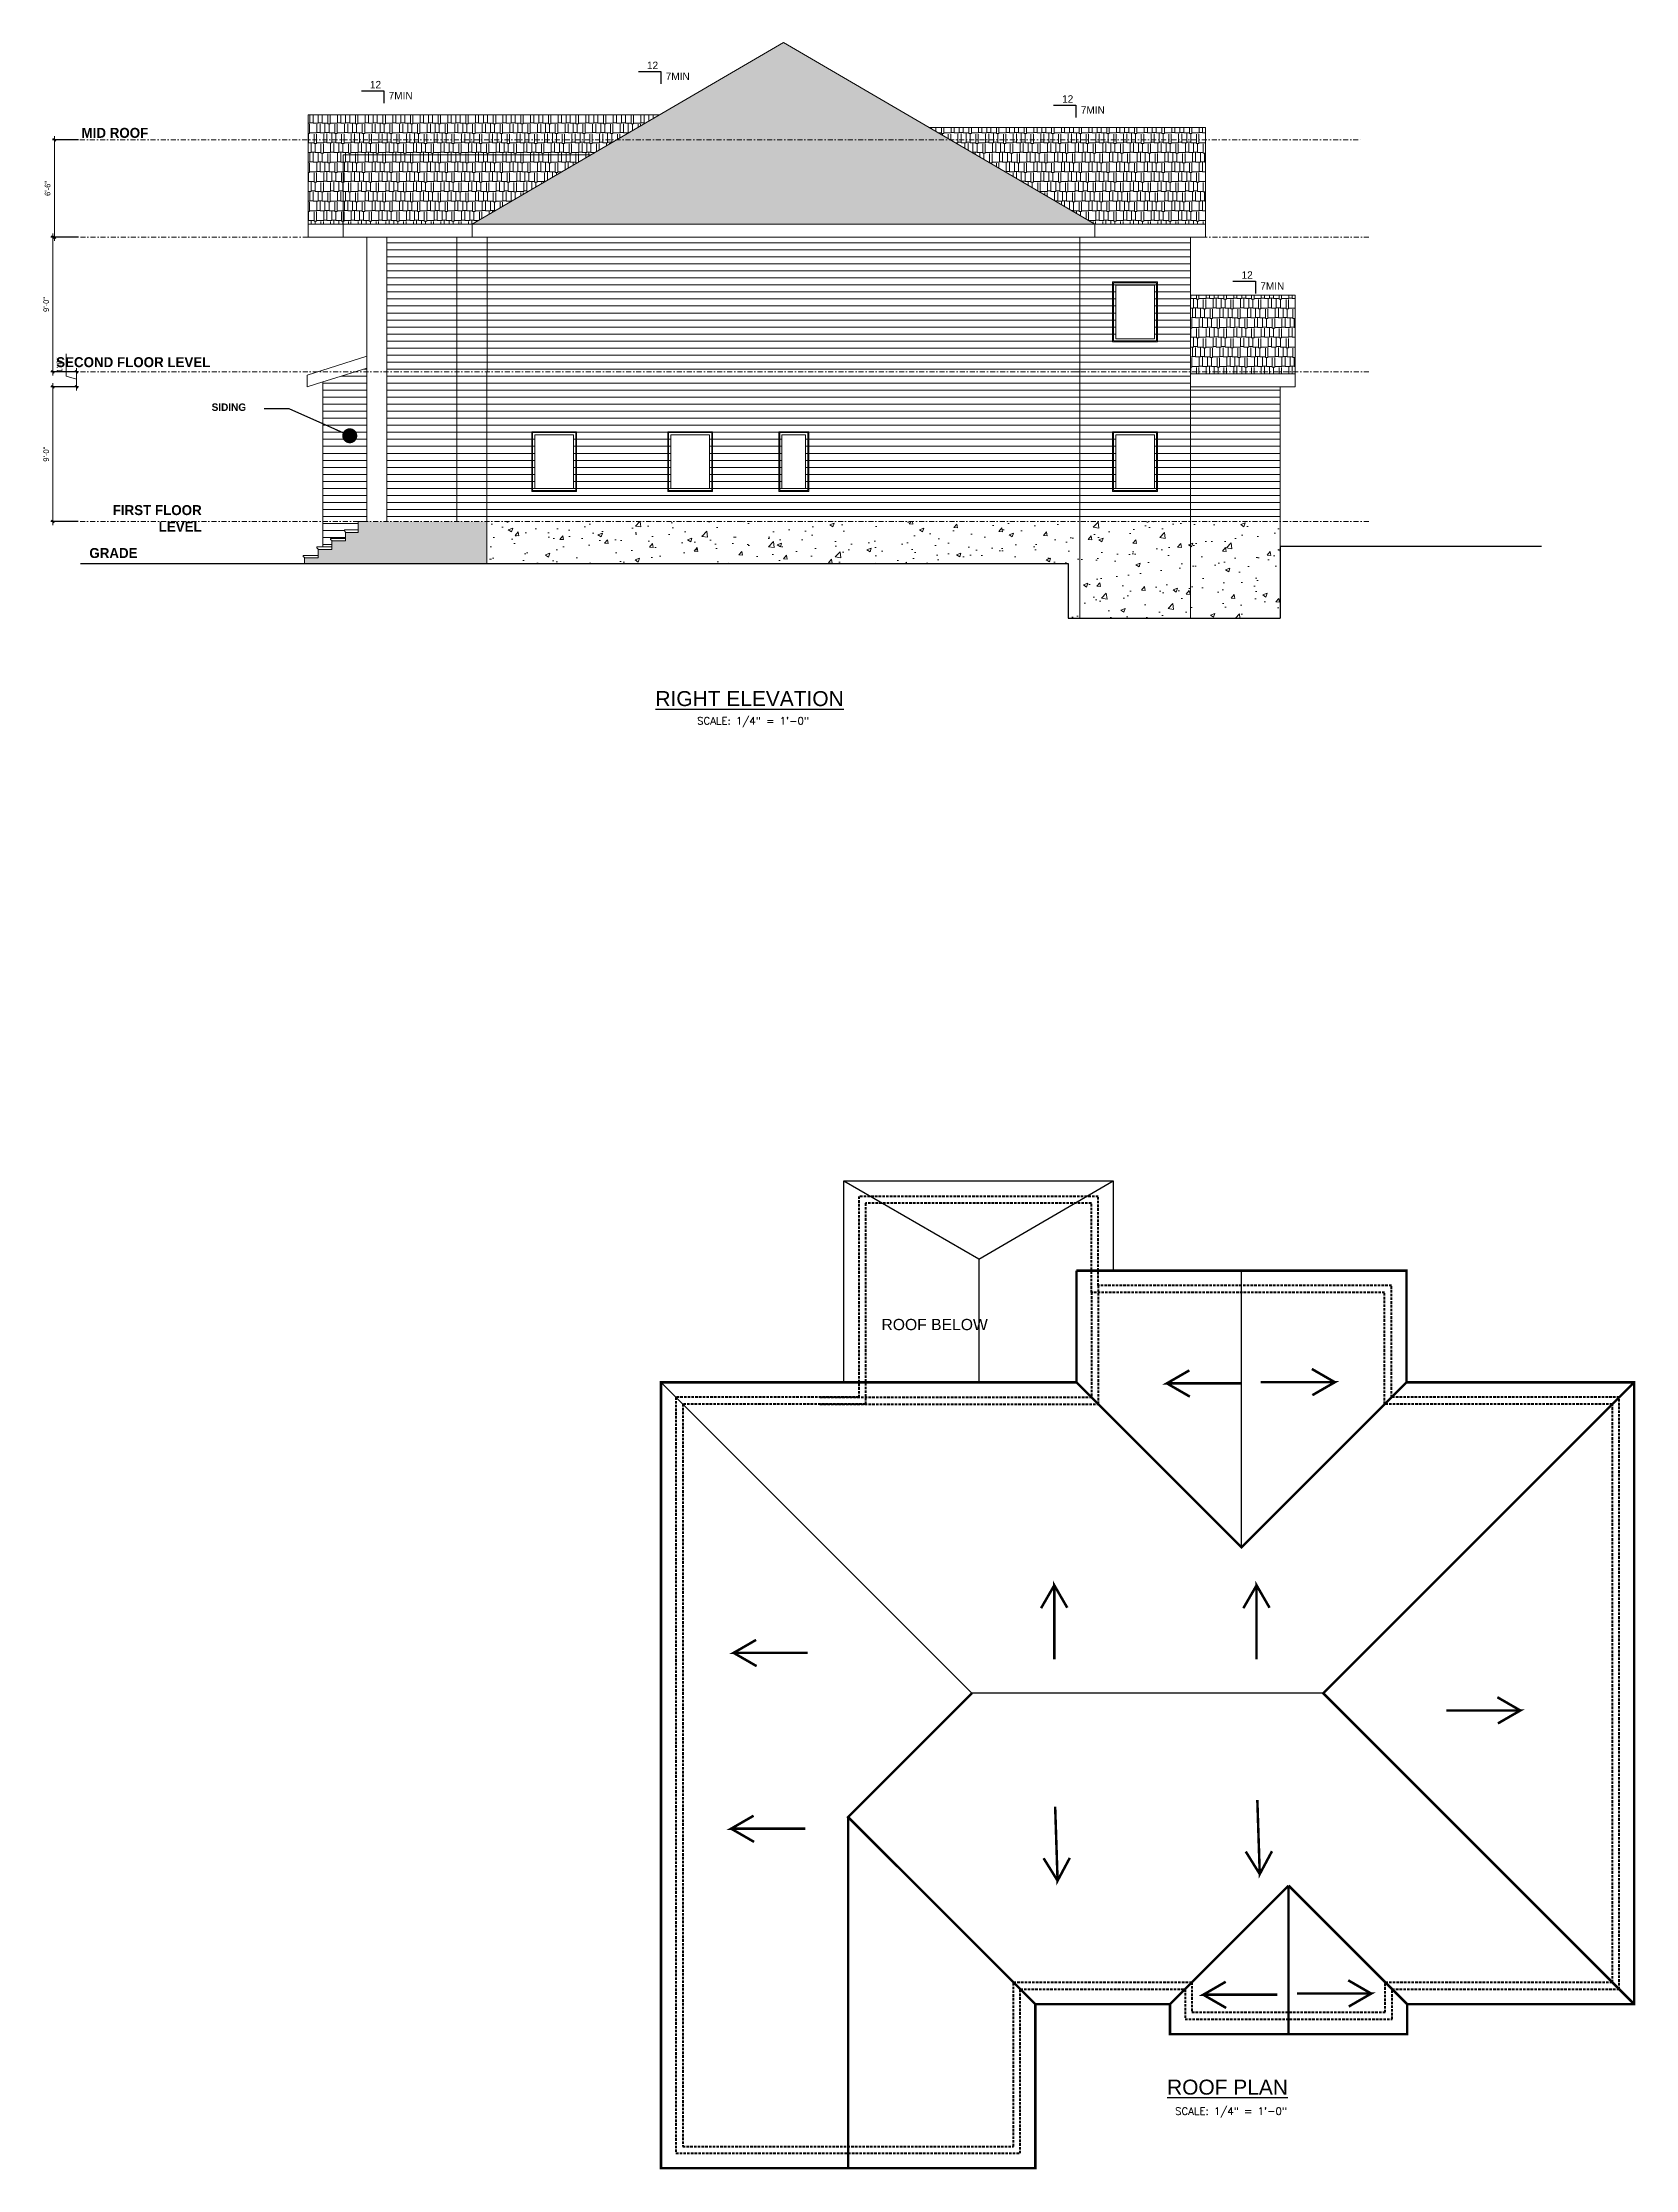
# Model space of a CAD drawing. Extents: x 4834 to 12794, y 1436 to 32221.
# Drawn here: x 8489 to 9766, y 1521 to 3226 of the extents above; entities that cross this region are included whole.
import ezdxf

# ---------------------------------------------------------------- set-up
doc = ezdxf.new("R2010")
doc.units = 0
doc.header["$LTSCALE"] = 8
doc.header["$MEASUREMENT"] = 0
for name, pattern in [('$3$HIDDEN', [0.375, 0.25, -0.125]), ('DASHDOT', [1, 0.5, -0.25, 0, -0.25]), ('HIDDEN', [0.375, 0.25, -0.125])]:
    doc.linetypes.add(name, pattern=pattern)
doc.layers.get('0').update_dxf_attribs({"lineweight": 9})
doc.layers.get('DefPoints').update_dxf_attribs({"color": 17})
for name, color, linetype in [('A-LINE', 6, 'Continuous'), ('A-WALLS.', 7, 'Continuous'), ('WALLELEV1-2', 7, 'Continuous')]:
    doc.layers.add(name, color=color, linetype=linetype)
for name, color, linetype, lineweight in [('A-Wall-New', 1, 'Continuous', 50), ('DIM', 8, 'Continuous', 5), ('hatch', 8, 'Continuous', 13)]:
    doc.layers.add(name, color=color, linetype=linetype, lineweight=lineweight)
doc.layers.add('ELEVATION', color=7, linetype='Continuous', lineweight=25, true_color=0xdda54b)
doc.layers.add('level', color=7, linetype='HIDDEN', lineweight=15, true_color=0x987172)
doc.layers.add('FT-Text', color=7, linetype='Continuous', true_color=0x4f4527)
doc.styles.add('1-4TXT', font='cityb___.ttf', dxfattribs={"height": 5})
doc.styles.add('DIM60', font='romans.shx', dxfattribs={"height": 6})
doc.styles.get("Standard").update_dxf_attribs({"font": 'stylu.ttf'})
doc.styles.add('TITLE', font='arial.ttf', dxfattribs={"height": 12})
doc.dimstyles.new('1-4SCALE', dxfattribs={"dimscale": 0.5, "dimtxt": 5, "dimasz": 3, "dimexe": 3, "dimexo": 6, "dimgap": 0.0625, "dimtad": 1, "dimdec": 3, "dimrnd": 0.125, "dimzin": 3, "dimdsep": 46, "dimlunit": 4, "dimtxsty": '1-4TXT', "dimblk1": 'DOT', "dimblk2": 'DOT', "dimsah": 1, "dimcen": 2, "dimadec": 0, "dimazin": 0, "dimtfac": 1, "dimtdec": 3, "dimtofl": 0, "dimtmove": 0, "dimatfit": 3, "dimldrblk": 'DOT', "dimfxl": 1, "dimtolj": 1, "dimtzin": 0, "dimarcsym": 0})
doc.dimstyles.new('Forum 24', dxfattribs={"dimscale": 24, "dimtxt": 0.1875, "dimasz": 0.09375, "dimexe": 0.0625, "dimexo": 0.0625, "dimgap": 0.125, "dimtad": 1, "dimdec": 4, "dimrnd": 1, "dimzin": 7, "dimdsep": 46, "dimlunit": 4, "dimtxsty": 'Standard', "dimblk": 'OBLIQUE', "dimblk1": 'DIMTICK', "dimblk2": 'OBLIQUE', "dimcen": -0.0625, "dimdle": 0.125, "dimclrd": 256, "dimclre": 256, "dimclrt": 256, "dimadec": 0, "dimazin": 0, "dimtfac": 1, "dimtdec": 4, "dimtmove": 1, "dimatfit": 3, "dimfxl": 0.0625, "dimtvp": 1.2, "dimfrac": 2, "dimtolj": 1, "dimtzin": 7, "dimlwd": 13, "dimarcsym": 0})
pattern_1 = [(0, (43.0626, -208.748), (1e-15, 5.625), [])]
pattern_2 = [(0, (43.0626, -208.748), (16.575, 7.8), [3.9, -3.25, 4.55, -1.95, 5.85, -2.6]), (0, (46.9626, -208.423), (16.575, 7.8), [3.25, -12.35, 2.6, -3.9]), (0, (54.7626, -209.236), (16.575, 7.8), [1.95, -20.15]), (90, (43.0626, -208.7483), (-5.525, 7.8), [7.475, -23.725]), (90, (46.9626, -208.7483), (-5.525, 7.8), [7.3125, -23.8875]), (90, (50.2126, -208.7483), (-5.525, 7.8), [6.825, -24.375]), (90, (54.7626, -209.236), (-5.525, 7.8), [7.475, -23.725]), (90, (56.7126, -209.236), (-5.525, 7.8), [7.475, -23.725]), (90, (62.5626, -208.7483), (-5.525, 7.8), [7.15, -24.05])]
pattern_3 = [(50, (43.063, -208.748), (35.86301, -3.13761), [3.75, -41.25]), (355, (43.063, -208.75), (-6.93757, 37.6096), [3, -33]), (100.45144, (46.05, -209.01), (28.92544, 34.472), [3.18701, -35.0571]), (46.1842, (43.063, -198.75), (53.36207, -8.27596), [5.625, -61.875]), (96.63564, (47.51, -199.44), (46.7331, 48.70593), [4.78052, -52.5857]), (351.18416, (43.06, -198.75), (46.7331, 48.70593), [4.5, -49.5]), (21, (48.063, -201.248), (29.84535, -20.130945), [3.75, -41.25]), (326, (48.063, -201.25), (12.16577, 36.2575), [3, -33]), (71.45144, (50.55, -202.926), (42.01112, 16.12656), [3.18701, -35.0571]), (37.5, (43.063, -208.748), (0.607993, 16.644693), [0, -32.6, 0, -33.5, 0, -33.125]), (7.5, (43.063, -208.748), (13.153477, 19.720586), [0, -19.1, 0, -31.85, 0, -12.625]), (327.5, (31.913, -208.748), (26.691122, -1.127744), [0, -12.5, 0, -39, 0, -51.75]), (317.5, (26.913, -208.748), (29.15931, 5.00525), [0, -16.25, 0, -25.9, 0, -36.75])]

# ---------------------------------------------------------------- blocks, each defined once
blk = doc.blocks.new('_Oblique')
at = {"color": 0, "linetype": 'ByBlock', "lineweight": -2}
blk.add_line((-0.5, -0.5), (0.5, 0.5), dxfattribs=at)
blk = doc.blocks.new('*D567')
at = {"layer": 'DefPoints', "color": 0, "transparency": 16777216}
for p in [(8497.6, 2949.6), (8516.6, 2949.6), (8519.5, 2841.6)]:
    blk.add_point(p, dxfattribs=at)
at = {"layer": 'DIM', "lineweight": 13, "transparency": 16777216}
blk.add_line((8497.6, 2838.6), (8497.6, 2952.6), dxfattribs=at)
at = {"layer": 'DIM', "lineweight": -2, "transparency": 16777216}
for p, q in [((8515.1, 2949.6), (8496.1, 2949.6)), ((8518, 2841.6), (8496.1, 2841.6))]:
    blk.add_line(p, q, dxfattribs=at)
at = {"layer": 'DIM', "lineweight": 13, "transparency": 16777216, "xscale": 2.25, "yscale": 2.25, "zscale": 2.25}
for p, rotation in [((8497.6, 2949.6), 90), ((8497.6, 2841.6), 270)]:
    blk.add_blockref('_Oblique', p, dxfattribs=dict(at, rotation=rotation))
at = {"layer": 'DIM', "transparency": 16777216, "insert": (8492.3, 2895.6), "char_height": 4.5, "attachment_point": 5, "rotation": 90}
blk.add_mtext('\\A1;9\'-0"', dxfattribs=at)
blk = doc.blocks.new('DIMTICK')
for p, q in [((-1, 0), (1, 0)), ((0, 1), (0, -1))]:
    blk.add_line(p, q)
at = {"const_width": 0.141}
blk.add_lwpolyline([(0.71, 0.71), (-0.71, -0.71)], dxfattribs=at)
blk = doc.blocks.new('*D568')
at = {"layer": 'DefPoints', "color": 0, "transparency": 16777216}
for p in [(8519.7, 2961.6), (8516.6, 2949.6), (8519.7, 2949.6)]:
    blk.add_point(p, dxfattribs=at)
at = {"layer": 'DIM', "lineweight": 13, "transparency": 16777216}
for p, q in [((8508.2, 2958.1), (8508.2, 2976)), ((8516.6, 2955.6), (8508.2, 2958.1)), ((8516.6, 2964.6), (8516.6, 2946.6))]:
    blk.add_line(p, q, dxfattribs=at)
at = {"layer": 'DIM', "lineweight": -2, "transparency": 16777216}
for p, q in [((8518.2, 2961.6), (8515.1, 2961.6)), ((8518.2, 2949.6), (8515.1, 2949.6))]:
    blk.add_line(p, q, dxfattribs=at)
at = {"layer": 'DIM', "lineweight": 13, "transparency": 16777216, "xscale": 2.25, "yscale": 2.25, "zscale": 2.25}
for p, rotation in [((8516.6, 2961.6), 90), ((8516.6, 2949.6), 270)]:
    blk.add_blockref('_Oblique', p, dxfattribs=dict(at, rotation=rotation))
at = {"layer": 'DIM', "transparency": 16777216, "insert": (8502.9, 2967.1), "char_height": 4.5, "attachment_point": 5, "rotation": 90}
blk.add_mtext('\\A1;1\'-0"', dxfattribs=at)
blk = doc.blocks.new('*D569')
at = {"layer": 'DefPoints', "color": 0, "transparency": 16777216}
for p in [(8497.6, 3069.6), (8519.7, 3069.6), (8516.6, 2961.6)]:
    blk.add_point(p, dxfattribs=at)
at = {"layer": 'DIM', "lineweight": -2, "transparency": 16777216}
for p, q in [((8518.2, 3069.6), (8496.1, 3069.6)), ((8515.1, 2961.6), (8496.1, 2961.6))]:
    blk.add_line(p, q, dxfattribs=at)
at = {"layer": 'DIM', "lineweight": 13, "transparency": 16777216}
blk.add_line((8497.6, 2958.6), (8497.6, 3072.6), dxfattribs=at)
at = {"layer": 'DIM', "lineweight": 13, "transparency": 16777216, "xscale": 2.25, "yscale": 2.25, "zscale": 2.25}
for p, rotation in [((8497.6, 3069.6), 90), ((8497.6, 2961.6), 270)]:
    blk.add_blockref('_Oblique', p, dxfattribs=dict(at, rotation=rotation))
at = {"layer": 'DIM', "transparency": 16777216, "insert": (8492.3, 3015.6), "char_height": 4.5, "attachment_point": 5, "rotation": 90}
blk.add_mtext('\\A1;9\'-0"', dxfattribs=at)
blk = doc.blocks.new('*D570')
at = {"layer": 'DefPoints', "color": 0, "transparency": 16777216}
for p in [(8498.8, 3147.6), (8519.7, 3147.6), (8519.7, 3069.6)]:
    blk.add_point(p, dxfattribs=at)
at = {"layer": 'DIM', "lineweight": -2, "transparency": 16777216}
for p, q in [((8518.2, 3147.6), (8497.3, 3147.6)), ((8518.2, 3069.6), (8497.3, 3069.6))]:
    blk.add_line(p, q, dxfattribs=at)
at = {"layer": 'DIM', "lineweight": 13, "transparency": 16777216}
blk.add_line((8498.8, 3066.6), (8498.8, 3150.6), dxfattribs=at)
at = {"layer": 'DIM', "lineweight": 13, "transparency": 16777216, "xscale": 2.25, "yscale": 2.25, "zscale": 2.25}
for p, rotation in [((8498.8, 3147.6), 90), ((8498.8, 3069.6), 270)]:
    blk.add_blockref('_Oblique', p, dxfattribs=dict(at, rotation=rotation))
at = {"layer": 'DIM', "transparency": 16777216, "insert": (8493.4, 3108.6), "char_height": 4.5, "attachment_point": 5, "rotation": 90}
blk.add_mtext('\\A1;6\'-6"', dxfattribs=at)
blk = doc.blocks.new('_Dot')
at = {"color": 0, "linetype": 'ByBlock', "lineweight": -2}
blk.add_line((-0.5, 0), (-1, 0), dxfattribs=at)
at = {"color": 0, "linetype": 'ByBlock', "lineweight": 0, "const_width": 0.5}
blk.add_lwpolyline([(-0.25, 0, 1), (0.25, 0, 1)], format="xyb", close=True, dxfattribs=at)

msp = doc.modelspace()

# ---------------------------------------------------------------- hatches: boundary and pattern name
at = {"layer": 'DIM'}
h = msp.add_hatch(dxfattribs=at)
h.set_pattern_fill('AR-CONC', color=1, scale=5)
h.set_pattern_definition(pattern_3)
h.paths.add_polyline_path([(8845.37475, 2841.61496), (8845.37475, 2807.9548), (9311.36556, 2807.9548), (9311.36556, 2764.19418), (9320.61556, 2764.19418), (9320.61556, 2841.61496)])
h = msp.add_hatch(dxfattribs=at)
h.set_pattern_fill('AR-CONC', color=1, scale=5)
h.set_pattern_definition(pattern_3)
h.paths.add_polyline_path([(9409.36556, 2841.61496), (9320.61556, 2841.61496), (9320.61556, 2764.19418), (9409.36556, 2764.19418)])
h.paths.add_polyline_path([(9481.36556, 2841.61496), (9409.36556, 2841.61496), (9409.36556, 2764.19418), (9481.36556, 2764.19418)])
at = {"layer": 'hatch', "linetype": 'ByBlock'}
h = msp.add_hatch(dxfattribs=at)
h.set_pattern_fill('AR-RSHKE', color=36, scale=0.65, style=0)
h.set_pattern_definition(pattern_2)
h.paths.add_polyline_path([(9332.61556, 3080.0343), (9083.12017, 3225.57328), (8833.62477, 3080.0343)])
h = msp.add_hatch(dxfattribs=at)
h.set_pattern_fill('AR-RSHKE', color=36, scale=0.65, style=0)
h.set_pattern_definition(pattern_2)
h.paths.add_polyline_path([(8928.62477, 3135.45096), (8983.62477, 3167.5343), (8702.11556, 3167.5343), (8702.11556, 3080.0343), (8730.24596, 3080.0343), (8730.24596, 3135.45096)])
h = msp.add_hatch(dxfattribs=at)
h.set_pattern_fill('AR-RSHKE', color=36, scale=0.65, style=0)
h.set_pattern_definition(pattern_2)
h.paths.add_polyline_path([(9199.97624, 3157.40723), (9332.61556, 3080.0343), (9421.36556, 3080.0343), (9421.36556, 3157.40723)])
h = msp.add_hatch(dxfattribs=at)
h.set_pattern_fill('AR-RSHKE', color=36, scale=0.65, style=0)
h.set_pattern_definition(pattern_2)
h.paths.add_polyline_path([(8730.24596, 3135.45096), (8730.24596, 3080.0343), (8833.62477, 3080.0343), (8928.62477, 3135.45096)])
at = {"layer": 'hatch', "linetype": 'ByBlock', "true_color": 0x636466}
h = msp.add_hatch(dxfattribs=at)
h.set_pattern_fill('ANSI31', color=251, scale=45, angle=315, style=0)
h.set_pattern_definition(pattern_1)
h.paths.add_polyline_path([(8821.3747, 3069.61496), (8765.3747, 3069.61496), (8765.3747, 2961.61496), (8821.3747, 2961.61496)])
h.paths.add_polyline_path([(8821.3747, 3069.61496), (8821.3747, 2961.61496)], flags=17)
at = {"layer": 'hatch', "linetype": 'ByBlock', "true_color": 0x939598}
h = msp.add_hatch(dxfattribs=at)
h.set_pattern_fill('ANSI31', color=252, scale=45, angle=315, style=0)
h.set_pattern_definition(pattern_1)
h.paths.add_polyline_path([(8845.62476, 3069.61496), (8821.3747, 3069.61496), (8821.3747, 2961.61496), (8845.62476, 2961.61496)])
at = {"layer": 'hatch', "linetype": 'ByBlock', "true_color": 0xffffff}
h = msp.add_hatch(dxfattribs=at)
h.set_pattern_fill('ANSI31', scale=45, angle=315, style=0)
h.set_pattern_definition(pattern_1)
h.paths.add_polyline_path([(8845.62476, 3069.61496), (8845.62476, 2961.61496), (9320.61556, 2961.61496), (9320.61556, 3069.61496)])
at = {"layer": 'hatch', "linetype": 'ByBlock', "true_color": 0x939598}
h = msp.add_hatch(dxfattribs=at)
h.set_pattern_fill('ANSI31', color=252, scale=45, angle=315, style=0)
h.set_pattern_definition(pattern_1)
h.paths.add_polyline_path([(9409.36556, 2961.61496), (9409.36556, 3069.61496), (9320.61556, 3069.61496), (9320.61556, 2961.61496)])
h.paths.add_polyline_path([(9346.99056, 2985.61496), (9346.99056, 3033.61496), (9382.99056, 3033.61496), (9382.99056, 2985.61496)], flags=16)
h.paths.add_polyline_path([(9382.24056, 2986.36496), (9347.74056, 2986.36496), (9347.74056, 3032.86496), (9382.24056, 3032.86496)], flags=0)
h.paths.add_polyline_path([(9380.49056, 2988.11496), (9349.49056, 2988.11496), (9349.49056, 3031.11496), (9380.49056, 3031.11496)], flags=0)
at = {"layer": 'hatch', "linetype": 'ByBlock'}
h = msp.add_hatch(dxfattribs=at)
h.set_pattern_fill('AR-RSHKE', color=36, scale=0.65, style=0)
h.set_pattern_definition(pattern_2)
h.paths.add_polyline_path([(9409.36556, 3023.10721), (9409.36556, 2961.61496), (9493.36556, 2961.61496), (9493.36556, 3023.10721)])
h = msp.add_hatch(dxfattribs=at)
h.set_pattern_fill('ANSI31', color=256, scale=45, angle=315, style=0)
h.set_pattern_definition(pattern_1)
h.paths.add_polyline_path([(8749.3747, 2961.61496), (8739.6702, 2961.61496), (8720.11556, 2955.48893), (8714.11556, 2953.60926), (8714.11556, 2841.61496), (8714.11556, 2821.66014), (8721.24596, 2821.66014), (8721.24596, 2826.01496), (8721.24596, 2826.26496), (8720.24596, 2827.26496), (8720.24596, 2828.01496), (8732.24596, 2828.01496), (8732.24596, 2832.81496), (8732.24596, 2833.06496), (8731.24596, 2834.06496), (8731.24596, 2834.81496), (8742.24596, 2834.81496), (8742.24596, 2841.61496), (8749.3747, 2841.61496)])
h.paths.add_polyline_path([(8749.3747, 2964.65517), (8739.6702, 2961.61496), (8749.3747, 2961.61496)])
at = {"layer": 'hatch', "linetype": 'ByBlock', "true_color": 0x636466}
h = msp.add_hatch(dxfattribs=at)
h.set_pattern_fill('ANSI31', color=251, scale=45, angle=315, style=0)
h.set_pattern_definition(pattern_1)
h.paths.add_polyline_path([(8765.3747, 2841.61496), (8821.3747, 2841.61496), (8821.3747, 2961.61496), (8765.3747, 2961.61496)])
at = {"layer": 'hatch', "linetype": 'ByBlock', "true_color": 0x939598}
h = msp.add_hatch(dxfattribs=at)
h.set_pattern_fill('ANSI31', color=252, scale=45, angle=315, style=0)
h.set_pattern_definition(pattern_1)
h.paths.add_polyline_path([(8821.3747, 2841.61496), (8845.37475, 2841.61496), (8845.37475, 2961.61496), (8821.3747, 2961.61496)])
at = {"layer": 'hatch', "linetype": 'ByBlock', "true_color": 0xffffff}
h = msp.add_hatch(dxfattribs=at)
h.set_pattern_fill('ANSI31', scale=45, angle=315, style=0)
h.set_pattern_definition(pattern_1)
h.paths.add_polyline_path([(8845.37475, 2961.61496), (8845.37475, 2841.61496), (9320.61556, 2841.61496), (9320.61556, 2961.61496)])
h.paths.add_polyline_path([(9103.37475, 2865.61496), (9079.37475, 2865.61496), (9079.37475, 2913.61496), (9103.37475, 2913.61496)], flags=16)
h.paths.add_polyline_path([(9102.62475, 2866.36496), (9080.12475, 2866.36496), (9080.12475, 2912.86496), (9102.62475, 2912.86496)], flags=0)
h.paths.add_polyline_path([(9100.87475, 2911.11496), (9100.87475, 2868.11496), (9081.87475, 2868.11496), (9081.87475, 2911.11496)], flags=0)
h.paths.add_polyline_path([(9026.37475, 2865.61496), (8990.37475, 2865.61496), (8990.37475, 2913.61496), (9026.37475, 2913.61496)], flags=16)
h.paths.add_polyline_path([(9025.62475, 2866.36496), (8991.12475, 2866.36496), (8991.12475, 2912.86496), (9025.62475, 2912.86496)], flags=0)
h.paths.add_polyline_path([(9023.87475, 2911.11496), (9023.87475, 2868.11496), (8992.87475, 2868.11496), (8992.87475, 2911.11496)], flags=0)
h.paths.add_polyline_path([(8917.37475, 2865.61496), (8881.37475, 2865.61496), (8881.37475, 2913.61496), (8917.37475, 2913.61496)], flags=16)
h.paths.add_polyline_path([(8916.62475, 2866.36496), (8882.12475, 2866.36496), (8882.12475, 2912.86496), (8916.62475, 2912.86496)], flags=0)
h.paths.add_polyline_path([(8914.87475, 2911.11496), (8914.87475, 2868.11496), (8883.87475, 2868.11496), (8883.87475, 2911.11496)], flags=0)
at = {"layer": 'hatch', "linetype": 'ByBlock', "true_color": 0x939598}
h = msp.add_hatch(dxfattribs=at)
h.set_pattern_fill('ANSI31', color=252, scale=45, angle=315, style=0)
h.set_pattern_definition(pattern_1)
h.paths.add_polyline_path([(9320.61556, 2961.61496), (9320.61556, 2841.61496), (9409.36556, 2841.61496), (9409.36556, 2961.61496)])
h.paths.add_polyline_path([(9382.99056, 2913.61496), (9382.99056, 2865.61496), (9346.99056, 2865.61496), (9346.99056, 2913.61496)], flags=16)
h.paths.add_polyline_path([(9382.24056, 2912.86496), (9382.24056, 2866.36496), (9347.74056, 2866.36496), (9347.74056, 2912.86496)], flags=0)
h.paths.add_polyline_path([(9380.49056, 2911.11496), (9380.49056, 2868.11496), (9349.49056, 2868.11496), (9349.49056, 2911.11496)], flags=0)
at = {"layer": 'hatch', "linetype": 'ByBlock'}
h = msp.add_hatch(dxfattribs=at)
h.set_pattern_fill('AR-RSHKE', color=36, scale=0.65, style=0)
h.set_pattern_definition(pattern_2)
h.paths.add_polyline_path([(9493.36556, 2960.0343), (9493.36556, 2961.61496), (9409.36556, 2961.61496), (9409.36556, 2960.0343)])
at = {"layer": 'hatch', "linetype": 'ByBlock', "true_color": 0x636466}
h = msp.add_hatch(dxfattribs=at)
h.set_pattern_fill('ANSI31', color=251, scale=45, angle=315, style=0)
h.set_pattern_definition(pattern_1)
h.paths.add_polyline_path([(9481.36556, 2949.61496), (9409.36556, 2949.61496), (9409.36556, 2841.61496), (9481.36556, 2841.61496)])
at = {"layer": 'hatch', "linetype": 'ByBlock'}
h = msp.add_hatch(dxfattribs=at)
h.set_pattern_fill('GRAVEL', color=1, scale=10, style=0)
h.set_pattern_definition([(228.0127875, (50.2626, -198.7483), (-80, -90), [1.34536, -133.19088]), (184.9697407, (49.3626, -199.7483), (120, 10), [2.30868, -228.559248]), (132.510447, (47.0626, -199.9483), (100, -110), [1.62788, -161.160326]), (267.273689, (43.1626, -202.4483), (10, 200), [2.10238, -208.13558]), (292.833654, (43.0626, -204.5483), (-50, 120), [2.06155, -204.093731]), (357.273689, (43.8626, -206.4483), (-200, 10), [2.10238, -208.13558]), (37.6942405, (45.96258, -206.54828), (-130, -100), [2.78029, -275.248485]), (72.2553284, (48.16258, -204.84828), (70, 220), [2.62488, -259.863215]), (121.4295656, (48.9626, -202.3483), (-80, 130), [2.1095, -208.840731]), (175.236358, (47.8626, -200.5483), (110, -10), [2.40832, -118.007626]), (222.3974378, (45.46258, -200.34828), (-120, -110), [3.11448, -308.33375]), (138.814075, (53.0626, -202.5483), (-70, 60), [1.06301, -105.238448]), (171.4692344, (52.2626, -201.8483), (130, -20), [2.02237, -200.215114]), (225, (50.2626, -201.548), (-1e-15, -10), [1.41421, -12.727926]), (203.19859, (49.5626, -200.3483), (50, 20), [0.76158, -75.396151]), (291.80141, (48.8626, -200.6483), (-10, 30), [1.07703, -52.774618]), (30.963757, (49.2626, -201.6483), (30, 20), [1.74929, -56.560229]), (161.56505, (50.7626, -200.7483), (20, -10), [1.26491, -30.357867]), (16.38954, (43.0626, -200.6483), (100, 30), [1.772, -175.428451]), (70.346176, (44.7626, -200.1483), (-40, -110), [1.48661, -147.174077]), (293.19859, (50.7626, -198.7483), (-20, 50), [1.52315, -74.634581]), (343.61046, (51.3626, -200.1483), (-100, 30), [1.772, -175.428451]), (339.443955, (43.0626, -206.8483), (-50, 20), [1.7088, -83.731237]), (294.7751406, (44.6626, -207.4483), (-50, 110), [1.43178, -141.746431]), (66.80141, (50.8626, -208.7483), (20, 50), [1.52315, -74.634581]), (17.354025, (51.4626, -207.3483), (-130, -40), [1.67631, -165.954236]), (69.443955, (45.9626, -208.7483), (-20, -50), [0.8544, -84.585637]), (101.309932, (50.2626, -208.7483), (-10, 40), [0.5099, -50.480295]), (165.963757, (50.1626, -208.2483), (30, -10), [2.06155, -39.169506]), (186.009006, (48.1626, -207.7483), (100, 10), [1.9105, -189.139232]), (303.690068, (49.2626, -202.5483), (-10, 20), [1.44222, -34.613293]), (353.1572266, (50.0626, -203.74828), (170, -20), [2.51794, -249.275626]), (60.945396, (52.5626, -204.0483), (-40, -70), [1.02956, -101.926741]), (90, (53.063, -203.148), (-10, 10), [0.6, -9.4]), (120.256437, (47.9626, -207.4483), (40, -70), [1.38924, -137.5352]), (48.0127875, (47.2626, -206.2483), (80, 90), [2.69072, -131.84552]), (0, (49.063, -204.248), (10, 10), [2.6, -7.4]), (325.3048465, (51.6626, -204.2483), (100, -70), [1.58114, -156.532743]), (254.054604, (52.9626, -205.1483), (-10, -40), [1.45602, -71.345079]), (207.6459754, (52.5626, -206.5483), (-190, -100), [2.37065, -234.694742]), (175.4260787, (50.4626, -207.64828), (-130, 10), [2.50799, -248.290734])])
h.paths.add_polyline_path([(8742.24596, 2841.61496), (8742.24596, 2834.81496), (8742.24596, 2832.81496), (8732.24596, 2832.81496), (8732.24596, 2828.01496), (8732.24596, 2826.01496), (8721.24596, 2826.01496), (8721.24596, 2821.66014), (8721.24596, 2821.21496), (8721.24596, 2819.21496), (8710.24596, 2819.21496), (8710.24596, 2814.41496), (8710.24596, 2812.41496), (8699.24596, 2812.41496), (8699.24596, 2807.9548), (8845.37475, 2807.9548), (8845.37475, 2841.61496)])

# ---------------------------------------------------------------- linework, layer by layer
for p, q in [((9083.12017, 3225.57328), (8833.62477, 3080.0343)), ((9332.61556, 3080.0343), (9083.12017, 3225.57328)), ((8702.11556, 3167.5343), (8983.62477, 3167.5343)), ((8702.11556, 3080.0343), (8702.11556, 3167.5343)), ((9199.97624, 3157.40723), (9421.36556, 3157.40723)), ((9421.36556, 3080.0343), (9421.36556, 3157.40723)), ((8730.24596, 3135.45096), (8928.62477, 3135.45096)), ((8730.24596, 3080.0343), (8730.24596, 3135.45096)), ((8702.11556, 3080.0343), (8702.11556, 3069.61496)), ((8730.24596, 3080.0343), (8702.11556, 3080.0343)), ((8702.11556, 3069.61496), (9421.36556, 3069.61496)), ((8730.24596, 3080.0343), (8730.24596, 3069.61496)), ((8730.24596, 3080.0343), (8833.62477, 3080.0343)), ((8730.24596, 3069.61496), (8749.3747, 3069.61496)), ((8749.3747, 3069.61496), (8765.3747, 3069.61496)), ((8749.3747, 2964.65517), (8749.3747, 3069.61496)), ((8765.3747, 3069.61496), (8821.3747, 3069.61496)), ((8765.3747, 2961.61496), (8765.3747, 3069.61496)), ((8821.3747, 3069.61496), (8821.3747, 2841.61496)), ((9332.61556, 3080.0343), (8833.62477, 3080.0343)), ((8833.62477, 3080.0343), (8833.62477, 3069.61496)), ((8845.62476, 2961.61496), (8845.62476, 3069.61496)), ((9320.61556, 3069.61496), (9320.61556, 2764.19418)), ((9421.36556, 3080.0343), (9332.61556, 3080.0343)), ((9332.61556, 3080.0343), (9332.61556, 3069.61496)), ((9409.36556, 3069.61496), (9409.36556, 2764.19418)), ((9421.36556, 3080.0343), (9421.36556, 3069.61496)), ((9493.36556, 3023.10721), (9409.36556, 3023.10721)), ((9493.36556, 2960.0343), (9493.36556, 3023.10721)), ((8749.3747, 2974.08648), (8701.36556, 2959.04627)), ((8701.36556, 2949.61496), (8701.36556, 2959.04627)), ((8701.36556, 2949.61496), (8714.11556, 2953.60926)), ((8714.11556, 2953.60926), (8720.11556, 2955.48893)), ((8714.11556, 2821.21496), (8714.11556, 2953.60926)), ((8720.11556, 2955.48893), (8749.3747, 2964.65517)), ((8749.3747, 2841.61496), (8749.3747, 2964.65517)), ((8765.3747, 2841.61496), (8765.3747, 2961.61496)), ((8845.37475, 2961.61496), (8845.37475, 2807.9548)), ((9314.61556, 2961.61496), (9319.37475, 2961.61496)), ((9319.37475, 2961.61496), (9320.61556, 2961.61496)), ((9493.36556, 2960.0343), (9409.36556, 2960.0343)), ((9493.36556, 2960.0343), (9493.36556, 2949.61496)), ((9409.36556, 2949.61496), (9481.36556, 2949.61496)), ((9481.36556, 2949.61496), (9493.36556, 2949.61496)), ((8749.3747, 2841.61496), (8742.24596, 2841.61496))]:
    msp.add_line(p, q)
at = {"color": 2}
for p, q in [((9382.99056, 3033.61496), (9346.99056, 3033.61496)), ((9346.99056, 3033.61496), (9346.99056, 2985.61496)), ((9347.74056, 2986.36496), (9347.74056, 3032.86496)), ((9347.74056, 3032.86496), (9382.24056, 3032.86496)), ((9349.49056, 2988.11496), (9349.49056, 3031.11496)), ((9349.49056, 3031.11496), (9380.49056, 3031.11496)), ((9380.49056, 3031.11496), (9380.49056, 2988.11496)), ((9382.24056, 3032.86496), (9382.24056, 2986.36496)), ((9382.99056, 2985.61496), (9382.99056, 3033.61496)), ((9346.99056, 2985.61496), (9382.99056, 2985.61496)), ((9382.24056, 2986.36496), (9347.74056, 2986.36496)), ((9380.49056, 2988.11496), (9349.49056, 2988.11496)), ((8917.37475, 2913.61496), (8881.37475, 2913.61496)), ((8881.37475, 2913.61496), (8881.37475, 2865.61496)), ((8882.12475, 2866.36496), (8882.12475, 2912.86496)), ((8882.12475, 2912.86496), (8916.62475, 2912.86496)), ((8883.87475, 2868.11496), (8883.87475, 2911.11496)), ((8883.87475, 2911.11496), (8914.87475, 2911.11496)), ((8914.87475, 2911.11496), (8914.87475, 2868.11496)), ((8916.62475, 2912.86496), (8916.62475, 2866.36496)), ((8917.37475, 2865.61496), (8917.37475, 2913.61496)), ((9026.37475, 2913.61496), (8990.37475, 2913.61496)), ((8990.37475, 2913.61496), (8990.37475, 2865.61496)), ((8991.12475, 2866.36496), (8991.12475, 2912.86496)), ((8991.12475, 2912.86496), (9025.62475, 2912.86496)), ((8992.87475, 2868.11496), (8992.87475, 2911.11496)), ((8992.87475, 2911.11496), (9023.87475, 2911.11496)), ((9023.87475, 2911.11496), (9023.87475, 2868.11496)), ((9025.62475, 2912.86496), (9025.62475, 2866.36496)), ((9026.37475, 2865.61496), (9026.37475, 2913.61496)), ((9103.37475, 2913.61496), (9079.37475, 2913.61496)), ((9079.37475, 2913.61496), (9079.37475, 2865.61496)), ((9080.12475, 2866.36496), (9080.12475, 2912.86496)), ((9080.12475, 2912.86496), (9102.62475, 2912.86496)), ((9081.87475, 2868.11496), (9081.87475, 2911.11496)), ((9081.87475, 2911.11496), (9100.87475, 2911.11496)), ((9100.87475, 2911.11496), (9100.87475, 2868.11496)), ((9102.62475, 2912.86496), (9102.62475, 2866.36496)), ((9103.37475, 2865.61496), (9103.37475, 2913.61496)), ((9382.99056, 2913.61496), (9346.99056, 2913.61496)), ((9346.99056, 2913.61496), (9346.99056, 2865.61496)), ((9347.74056, 2866.36496), (9347.74056, 2912.86496)), ((9347.74056, 2912.86496), (9382.24056, 2912.86496)), ((9349.49056, 2868.11496), (9349.49056, 2911.11496)), ((9349.49056, 2911.11496), (9380.49056, 2911.11496)), ((9380.49056, 2911.11496), (9380.49056, 2868.11496)), ((9382.24056, 2912.86496), (9382.24056, 2866.36496)), ((9382.99056, 2865.61496), (9382.99056, 2913.61496)), ((8881.37475, 2865.61496), (8917.37475, 2865.61496)), ((8916.62475, 2866.36496), (8882.12475, 2866.36496)), ((8914.87475, 2868.11496), (8883.87475, 2868.11496)), ((8990.37475, 2865.61496), (9026.37475, 2865.61496)), ((9025.62475, 2866.36496), (8991.12475, 2866.36496)), ((9023.87475, 2868.11496), (8992.87475, 2868.11496)), ((9079.37475, 2865.61496), (9103.37475, 2865.61496)), ((9102.62475, 2866.36496), (9080.12475, 2866.36496)), ((9100.87475, 2868.11496), (9081.87475, 2868.11496)), ((9346.99056, 2865.61496), (9382.99056, 2865.61496)), ((9382.24056, 2866.36496), (9347.74056, 2866.36496)), ((9380.49056, 2868.11496), (9349.49056, 2868.11496)), ((8731.24596, 2834.06496), (8731.24596, 2834.81496)), ((8742.24596, 2834.81496), (8731.24596, 2834.81496)), ((8732.24596, 2833.06496), (8731.24596, 2834.06496)), ((8732.24596, 2833.06496), (8732.24596, 2832.81496)), ((8732.24596, 2832.81496), (8742.24596, 2832.81496)), ((8732.24596, 2832.81496), (8732.24596, 2828.01496)), ((8742.24596, 2841.61496), (8742.24596, 2834.81496)), ((8742.24596, 2832.81496), (8742.24596, 2834.81496)), ((8698.24596, 2814.41496), (8698.24596, 2813.66496)), ((8710.24596, 2814.41496), (8698.24596, 2814.41496)), ((8698.24596, 2813.66496), (8698.29894, 2813.61198)), ((8698.29894, 2813.61198), (8699.24596, 2812.66496)), ((8709.24596, 2820.46496), (8709.24596, 2821.21496)), ((8721.24596, 2821.21496), (8709.24596, 2821.21496)), ((8710.24596, 2819.46496), (8709.24596, 2820.46496)), ((8710.24596, 2819.46496), (8710.24596, 2819.21496)), ((8710.24596, 2819.21496), (8710.24596, 2814.41496)), ((8710.24596, 2819.21496), (8721.24596, 2819.21496)), ((8710.24596, 2812.41496), (8710.24596, 2814.41496)), ((8720.24596, 2827.26496), (8720.24596, 2828.01496)), ((8732.24596, 2828.01496), (8720.24596, 2828.01496)), ((8721.24596, 2826.26496), (8720.24596, 2827.26496)), ((8721.24596, 2826.26496), (8721.24596, 2826.01496)), ((8721.24596, 2826.01496), (8732.24596, 2826.01496)), ((8721.24596, 2826.01496), (8721.24596, 2821.66014)), ((8721.24596, 2821.66014), (8721.24596, 2821.21496)), ((8721.24596, 2819.21496), (8721.24596, 2821.21496)), ((8732.24596, 2826.01496), (8732.24596, 2828.01496)), ((8699.24596, 2812.66496), (8699.24596, 2812.41496)), ((8699.24596, 2807.9548), (8699.24596, 2812.41496)), ((8699.24596, 2812.41496), (8710.24596, 2812.41496))]:
    msp.add_line(p, q, dxfattribs=at)
at = {"layer": 'A-LINE', "color": 6, "linetype": 'Continuous', "lineweight": 30}
for p, q in [((9131.451, 2313.07547), (9239.7856, 2250.47262)), ((9239.7856, 2250.42411), (9347.451, 2313.07547)), ((9239.7856, 2250.47262), (9239.7856, 2151.57547)), ((9450.21532, 2019.31115), (9450.21532, 2241.07547)), ((8984.97973, 2151.57547), (9234.22513, 1902.33007)), ((9515.73433, 1902.33007), (9234.22513, 1902.33007))]:
    msp.add_line(p, q, dxfattribs=at)
msp.add_lwpolyline([(9131.451, 2151.57547), (9131.451, 2313.07547), (9347.451, 2313.07547), (9347.451, 2241.07547)], dxfattribs=at)
at = {"layer": 'A-LINE', "color": 6, "linetype": 'Continuous', "lineweight": 30, "const_width": 2}
for points in [[(9131.451, 2151.57547), (8984.97973, 2151.57547), (8984.97973, 1521.57547), (9284.97969, 1521.57547), (9284.98011, 1653.08464), (9392.9797, 1653.08434), (9392.97994, 1629.08495), (9582.97936, 1629.08053), (9582.97992, 1653.08467), (9764.97973, 1653.08467), (9764.97973, 2151.57547), (9582.47964, 2151.57547), (9582.47964, 2241.07547), (9347.451, 2241.07547)], [(9317.951, 2151.57547), (9317.951, 2241.07547)], [(9347.451, 2241.07547), (9317.951, 2241.07547)], [(9131.451, 2151.57547), (9317.951, 2151.57547)], [(9582.47964, 2151.57547), (9450.21532, 2019.31115), (9317.951, 2151.57547)], [(9449.84915, 2150.73537), (9390.43147, 2150.73537), (9408.42048, 2161.12132), (9390.43147, 2150.73537), (9408.8311, 2140.11233)], [(9465.62166, 2151.65484), (9525.03935, 2151.65484), (9507.05034, 2141.26888), (9525.03935, 2151.65484), (9506.63971, 2162.27787)], [(9764.97973, 2151.57547), (9515.73433, 1902.33007), (9764.97973, 1653.08467)], [(9300.2136, 1929.45109), (9300.2136, 1988.86877), (9310.59956, 1970.87976), (9300.2136, 1988.86877), (9289.59057, 1970.46914)], [(9462.33325, 1929.45109), (9462.33325, 1988.86877), (9472.7192, 1970.87976), (9462.33325, 1988.86877), (9451.71021, 1970.46914)], [(9102.63351, 1934.69782), (9043.21583, 1934.69782), (9061.20483, 1945.08378), (9043.21583, 1934.69782), (9061.61546, 1924.07479)], [(9284.98011, 1653.08464), (9134.9799, 1803.08485), (9234.22513, 1902.33007)], [(9614.30462, 1888.50539), (9673.7223, 1888.50539), (9655.73329, 1878.11943), (9673.7223, 1888.50539), (9655.32267, 1899.12842)], [(9300.9031, 1811.43004), (9302.8508, 1752.04429), (9312.6415, 1770.36407), (9302.8508, 1752.04429), (9291.63034, 1770.08581)], [(9462.93562, 1816.74429), (9464.88332, 1757.35854), (9474.67402, 1775.67833), (9464.88332, 1757.35854), (9453.66286, 1775.40006)], [(9100.64949, 1793.76052), (9041.23181, 1793.76052), (9059.22081, 1804.14648), (9041.23181, 1793.76052), (9059.63144, 1783.13749)], [(9134.97971, 1521.57547), (9134.97971, 1802.6526)], [(9392.9797, 1653.08476), (9487.97976, 1748.08483)], [(9487.97965, 1629.08274), (9487.97965, 1748.08494)], [(9582.97992, 1653.08467), (9487.97965, 1748.08494)], [(9479.01537, 1660.64837), (9419.59769, 1660.64837), (9437.5867, 1671.03433), (9419.59769, 1660.64837), (9437.99732, 1650.02534)], [(9494.78788, 1661.56784), (9554.20556, 1661.56784), (9536.21656, 1651.18188), (9554.20556, 1661.56784), (9535.80593, 1672.19087)]]:
    msp.add_lwpolyline(points, dxfattribs=at)
at = {"layer": 'A-Wall-New', "linetype": '$3$HIDDEN', "lineweight": 70}
for p, q in [((9329.951, 2223.57547), (9329.951, 2139.57547)), ((9335.451, 2229.07547), (9335.451, 2134.07547)), ((9112.33536, 2139.57547), (9329.951, 2139.57547)), ((9112.33536, 2134.07547), (9335.451, 2134.07547))]:
    msp.add_line(p, q, dxfattribs=at)
for points in [[(9752.97973, 2139.57547), (9570.47964, 2139.57547), (9570.47964, 2229.07547), (9335.451, 2229.07547), (9335.451, 2300.57547), (9143.451, 2300.57547), (9143.451, 2139.57547), (8996.97973, 2139.57547), (8996.97973, 1533.57547), (9272.97973, 1533.57547), (9272.98015, 1665.08467), (9404.97958, 1665.0843), (9404.97982, 1641.08467), (9570.97964, 1641.08081), (9570.9802, 1665.08467), (9752.97973, 1665.08467)], [(9747.47973, 2134.07547), (9564.97964, 2134.07547), (9564.97964, 2223.57547), (9329.951, 2223.57547), (9329.951, 2295.07547), (9148.951, 2295.07547), (9148.951, 2134.07547), (9002.47973, 2134.07547), (9002.47973, 1539.07547), (9267.47975, 1539.07547), (9267.48017, 1670.58469), (9410.47952, 1670.58429), (9410.47976, 1646.58454), (9565.47977, 1646.58094), (9565.48032, 1670.58467), (9747.47973, 1670.58467)]]:
    msp.add_lwpolyline(points, close=True, dxfattribs=at)
at = {"layer": 'DIM'}
msp.add_line((9481.36556, 2821.66014), (9481.36556, 2949.61496), dxfattribs=at)
at = {"layer": 'ELEVATION', "color": 6, "linetype": 'ByBlock'}
for p, q in [((9690.55306, 2821.66014), (9481.36556, 2821.66014)), ((9481.36556, 2821.66014), (9481.36556, 2764.19418)), ((8519.67806, 2807.9548), (8845.37475, 2807.9548)), ((8845.37475, 2807.9548), (9311.36556, 2807.9548)), ((9311.36556, 2807.9548), (9311.36556, 2764.19418)), ((9311.36556, 2764.19418), (9481.36556, 2764.19418))]:
    msp.add_line(p, q, dxfattribs=at)
at = {"layer": 'FT-Text', "ltscale": 0.25}
for p, q in [((8966.9049, 3202.24611), (8984.9049, 3202.24611)), ((8984.9049, 3202.24611), (8984.9049, 3192.49611)), ((8744.8455, 3186.79275), (8762.8455, 3186.79275)), ((8762.8455, 3186.79275), (8762.8455, 3177.04275)), ((9299.59299, 3175.29363), (9317.59299, 3175.29363)), ((9317.59299, 3175.29363), (9317.59299, 3165.54363)), ((9443.43472, 3034.19277), (9461.43472, 3034.19277)), ((9461.43472, 3034.19277), (9461.43472, 3024.44277))]:
    msp.add_line(p, q, dxfattribs=at)
at = {"layer": 'level', "linetype": 'DASHDOT'}
for p, q in [((8519.26913, 3147.56132), (9547.49616, 3147.56132)), ((8519.71272, 3069.61496), (9552.46783, 3069.61496)), ((8519.71272, 2961.61496), (9552.46783, 2961.61496)), ((8519.50227, 2841.61496), (9552.94321, 2841.61496))]:
    msp.add_line(p, q, dxfattribs=at)

# ---------------------------------------------------------------- texts
at = {"layer": 'A-WALLS.', "color": 7, "linetype": 'Continuous', "lineweight": 25, "style": 'DIM60'}
for p in [(9013.91471, 2678.77873), (9396.9964, 1564.34737)]:
    msp.add_text('SCALE: 1/4" = 1\'-0" ', height=6, dxfattribs=at).set_placement(p)
at = {"layer": 'FT-Text', "ltscale": 0.25, "char_height": 6, "attachment_point": 3}
for insert in [(8982.70663, 3210.25482), (8760.64723, 3194.80146), (9315.39471, 3183.30234), (9459.23644, 3042.20148)]:
    msp.add_mtext('12', dxfattribs=dict(at, insert=insert))
at = {"layer": 'FT-Text', "ltscale": 0.25, "char_height": 6, "width": 5.2093704, "attachment_point": 3}
for insert in [(9007.98307, 3201.51021), (8785.92367, 3186.05685), (9340.67115, 3174.55773), (9484.51288, 3033.45687)]:
    msp.add_mtext('7MIN', dxfattribs=dict(at, insert=insert))
at = {"layer": 'FT-Text', "ltscale": 0.25, "insert": (8624.86273, 2936.24829), "char_height": 6, "width": 112.9418407, "attachment_point": 1, "style": '1-4TXT'}
msp.add_mtext('SIDING', dxfattribs=at)
at = {"layer": 'level', "ltscale": 0.25, "char_height": 8, "attachment_point": 3, "style": '1-4TXT'}
for s, insert, width in [('MID ROOF', (8574.08429, 3157.16753), 84.2320716), ('SECOND FLOOR LEVEL', (8623.88673, 2973.34869), 144.7421276), ('FIRST FLOOR LEVEL', (8616.89546, 2854.76059), 84.2320716), ('GRADE', (8565.48466, 2820.35242), 84.2320716)]:
    msp.add_mtext(s, dxfattribs=dict(at, insert=insert, width=width))
at = {"layer": 'WALLELEV1-2', "color": 4, "attachment_point": 2, "style": 'TITLE'}
for s, insert, char_height, width in [('\\A1;{\\LRIGHT ELEVATION}', (9055.98685, 2705.66893), 12, 247.4081515), ('\\A1;ROOF BELOW', (9204.28558, 2202.39496), 9, 176.5561136), ('\\A1;{\\LROOF PLAN}', (9439.01834, 1592.56519), 12, 235.4081515)]:
    msp.add_mtext(s, dxfattribs=dict(at, insert=insert, char_height=char_height, width=width))

# ---------------------------------------------------------------- dimensions: what is measured, and where the dimension line sits
at = {"layer": 'DIM'}
for base, p1, p2, picture, middle in [((8498.76728, 3147.56132), (8519.71272, 3069.61496), (8519.71272, 3147.56132), '*D570', (8493.43328, 3108.58814)), ((8497.64228, 3069.61496), (8516.57572, 2961.61496), (8519.71272, 3069.61496), '*D569', (8492.30169, 3015.61496)), ((8516.57572, 2949.62722), (8519.71272, 2961.61496), (8519.71272, 2949.62722), '*D568', (8502.9143, 2961.1203)), ((8497.64228, 2949.62722), (8519.50227, 2841.61496), (8516.64422, 2949.62722), '*D567', (8492.30169, 2895.62109))]:
    dim = msp.add_linear_dim(base=base, p1=p1, p2=p2, angle=90, dimstyle='Forum 24', dxfattribs=at)
    dim.commit()
    dim.dimension.update_dxf_attribs({"geometry": picture, "text_midpoint": middle})

# ---------------------------------------------------------------- leaders
at = {"layer": 'FT-Text', "linetype": 'ByBlock'}
msp.add_leader([(8735.56775, 2910.33241), (8687.1141, 2931.94368), (8667.09196, 2931.94368)], dimstyle='1-4SCALE', override={"dimasz": 24, "dimgap": 0.0625, "dimtad": 0}, dxfattribs=at)

doc.saveas('drawing.dxf')
